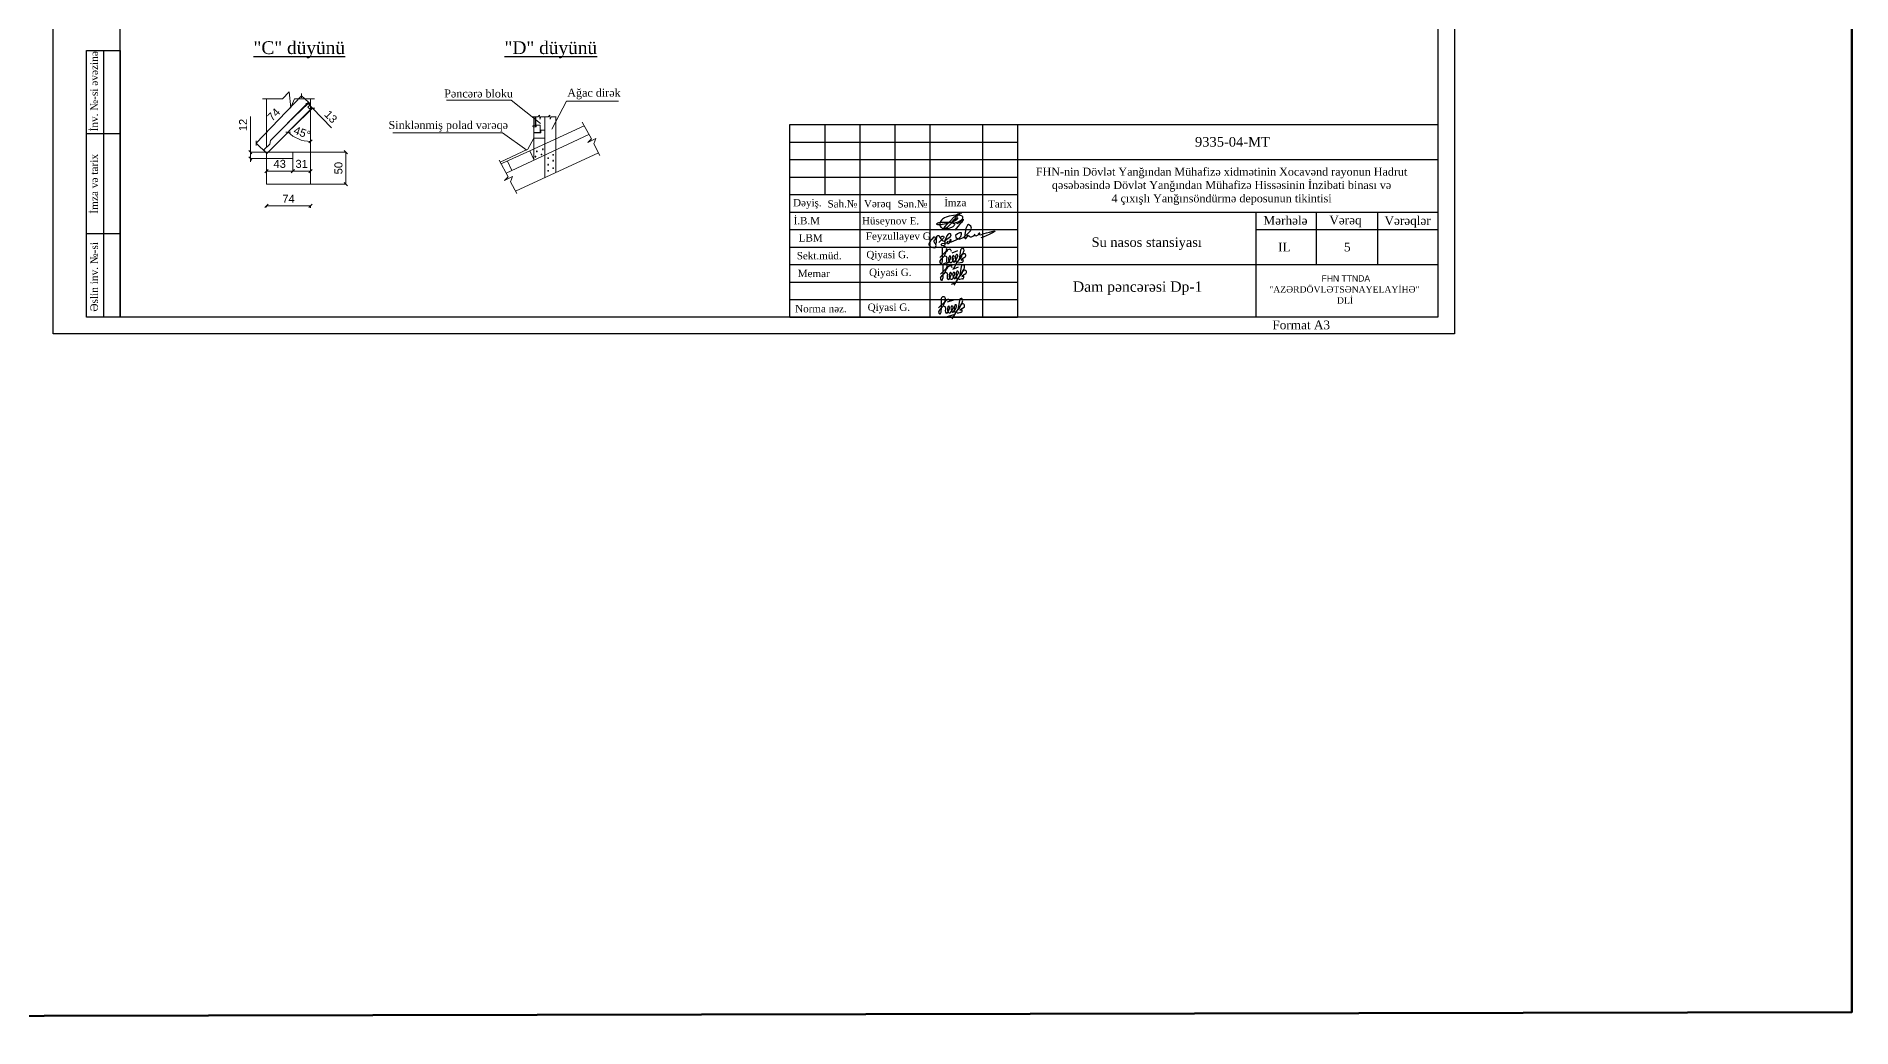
# Model space of a CAD drawing. Header units: millimetres. Extents: x 120281 to 1416367021, y -641565767 to 918373.
# Drawn here: x 624914 to 681637, y 687719 to 718719 of the extents above; entities that cross this region are included whole.
import ezdxf

# ---------------------------------------------------------------- set-up
doc = ezdxf.new("R2010")
doc.units = ezdxf.units.MM
for name, color, linetype, lineweight in [('0_Ном._пера__1', 7, 'Continuous', 35), ('oxlar', 150, 'Continuous', 20), ('перегородка', 130, 'Continuous', 20), ('размер2', 210, 'Continuous', 15)]:
    doc.layers.add(name, color=color, linetype=linetype, lineweight=lineweight)
doc.styles.get("Standard").update_dxf_attribs({"font": 'arial.ttf'})
doc.styles.add('Times New  Roman', font='times.ttf')
doc.dimstyles.new('OLCU OXU XARICI', dxfattribs={"dimtxt": 250, "dimasz": 100, "dimexe": 1.25, "dimexo": 0.625, "dimgap": 100, "dimtad": 1, "dimtxsty": 'Standard', "dimblk": 'OBLIQUE', "dimcen": 2.5, "dimadec": 0, "dimazin": 0, "dimtfac": 1, "dimtmove": 0, "dimatfit": 3, "dimldrblk": 'OBLIQUE', "dimfxl": 1, "dimlwd": 9, "dimlwe": 9, "dimarcsym": 0})

# ---------------------------------------------------------------- blocks, each defined once
blk = doc.blocks.new('_Oblique')
at = {"color": 0, "linetype": 'ByBlock', "lineweight": -2}
blk.add_line((-0.5, -0.5), (0.5, 0.5), dxfattribs=at)
blk = doc.blocks.new('*D305')
at = {"layer": 'Defpoints', "color": 0, "lineweight": 53, "transparency": 16777216}
for p in [(633203, 716861), (633418, 716656), (632119, 715054)]:
    blk.add_point(p, dxfattribs=at)
at = {"layer": 'oxlar', "color": 0, "lineweight": 9, "transparency": 16777216}
for p, q in [((631784, 715375), (633203, 716861)), ((633417, 716656), (633202, 716862)), ((632119, 715055), (631783, 715375))]:
    blk.add_line(p, q, dxfattribs=at)
at = {"layer": 'oxlar', "color": 0, "lineweight": 9, "transparency": 16777216, "xscale": 100, "yscale": 100, "zscale": 100}
for p, rotation in [((633203, 716861), 46.32763179109931), ((631784, 715375), 226.3276317910993)]:
    blk.add_blockref('_Oblique', p, dxfattribs=dict(at, rotation=rotation))
at = {"layer": 'oxlar', "color": 0, "transparency": 16777216, "insert": (632331, 716273), "char_height": 250, "attachment_point": 5, "rotation": 46.3276}
blk.add_mtext('74', dxfattribs=at)
blk = doc.blocks.new('*D287')
at = {"layer": 'Defpoints', "color": 0, "lineweight": 53, "transparency": 16777216}
for p in [(633452, 715096), (634583, 715096), (633396, 714096)]:
    blk.add_point(p, dxfattribs=at)
at = {"layer": 'oxlar', "color": 0, "lineweight": 9, "transparency": 16777216}
for p, q in [((633453, 715096), (634585, 715096)), ((634583, 714096), (634583, 715096)), ((633397, 714096), (634585, 714096))]:
    blk.add_line(p, q, dxfattribs=at)
at = {"layer": 'oxlar', "color": 0, "lineweight": 9, "transparency": 16777216, "xscale": 100, "yscale": 100, "zscale": 100}
for p, rotation in [((634583, 715096), 90), ((634583, 714096), 270)]:
    blk.add_blockref('_Oblique', p, dxfattribs=dict(at, rotation=rotation))
at = {"layer": 'oxlar', "color": 0, "transparency": 16777216, "insert": (634356, 714596), "char_height": 250, "attachment_point": 5, "rotation": 90}
blk.add_mtext('50', dxfattribs=at)
blk = doc.blocks.new('*D288')
at = {"layer": 'Defpoints', "color": 0, "lineweight": 53, "transparency": 16777216}
for p in [(632108, 713371), (633483, 713415), (633483, 713360)]:
    blk.add_point(p, dxfattribs=at)
at = {"layer": 'oxlar', "color": 0, "lineweight": 9, "transparency": 16777216}
for p, q in [((632108, 713372), (632108, 713416)), ((632108, 713415), (633483, 713415)), ((633483, 713360), (633483, 713416))]:
    blk.add_line(p, q, dxfattribs=at)
at = {"layer": 'oxlar', "color": 0, "lineweight": 9, "transparency": 16777216, "xscale": 100, "yscale": 100, "zscale": 100, "rotation": 180}
blk.add_blockref('_Oblique', (632108, 713415), dxfattribs=at)
at = {"layer": 'oxlar', "color": 0, "lineweight": 9, "transparency": 16777216, "xscale": 100, "yscale": 100, "zscale": 100}
blk.add_blockref('_Oblique', (633483, 713415), dxfattribs=at)
at = {"layer": 'oxlar', "color": 0, "transparency": 16777216, "insert": (632796, 713640), "char_height": 250, "attachment_point": 5}
blk.add_mtext('74', dxfattribs=at)
blk = doc.blocks.new('*D289')
at = {"layer": 'Defpoints', "color": 0, "lineweight": 53, "transparency": 16777216}
for p in [(632929, 715017), (632108, 714438), (632929, 714501)]:
    blk.add_point(p, dxfattribs=at)
at = {"layer": 'oxlar', "color": 0, "lineweight": 9, "transparency": 16777216}
for p, q in [((632929, 715016), (632929, 714500)), ((632108, 714439), (632108, 714502)), ((632108, 714501), (632929, 714501))]:
    blk.add_line(p, q, dxfattribs=at)
at = {"layer": 'oxlar', "color": 0, "lineweight": 9, "transparency": 16777216, "xscale": 100, "yscale": 100, "zscale": 100, "rotation": 180}
blk.add_blockref('_Oblique', (632108, 714501), dxfattribs=at)
at = {"layer": 'oxlar', "color": 0, "lineweight": 9, "transparency": 16777216, "xscale": 100, "yscale": 100, "zscale": 100}
blk.add_blockref('_Oblique', (632929, 714501), dxfattribs=at)
at = {"layer": 'oxlar', "color": 0, "transparency": 16777216, "insert": (632519, 714729), "char_height": 250, "attachment_point": 5}
blk.add_mtext('43', dxfattribs=at)
blk = doc.blocks.new('*D290')
at = {"layer": 'Defpoints', "color": 0, "lineweight": 53, "transparency": 16777216}
for p in [(632929, 715017), (633483, 714550), (633483, 714501)]:
    blk.add_point(p, dxfattribs=at)
at = {"layer": 'oxlar', "color": 0, "lineweight": 9, "transparency": 16777216}
for p, q in [((632929, 715016), (632929, 714500)), ((632929, 714501), (633483, 714501)), ((633483, 714549), (633483, 714500))]:
    blk.add_line(p, q, dxfattribs=at)
at = {"layer": 'oxlar', "color": 0, "lineweight": 9, "transparency": 16777216, "xscale": 100, "yscale": 100, "zscale": 100, "rotation": 180}
blk.add_blockref('_Oblique', (632929, 714501), dxfattribs=at)
at = {"layer": 'oxlar', "color": 0, "lineweight": 9, "transparency": 16777216, "xscale": 100, "yscale": 100, "zscale": 100}
blk.add_blockref('_Oblique', (633483, 714501), dxfattribs=at)
at = {"layer": 'oxlar', "color": 0, "transparency": 16777216, "insert": (633206, 714729), "char_height": 250, "attachment_point": 5}
blk.add_mtext('31', dxfattribs=at)
blk = doc.blocks.new('*D291')
at = {"layer": 'Defpoints', "color": 0, "lineweight": 53, "transparency": 16777216}
for p in [(633547, 716468), (632765, 715998), (632907, 715851)]:
    blk.add_point(p, dxfattribs=at)
at = {"layer": 'oxlar', "color": 0, "lineweight": 9, "transparency": 16777216}
for p, q in [((632765, 715999), (633405, 716616)), ((632907, 715851), (633547, 716469)), ((633404, 716615), (633547, 716468)), ((633547, 716468), (634139, 715854))]:
    blk.add_line(p, q, dxfattribs=at)
at = {"layer": 'oxlar', "color": 0, "lineweight": 9, "transparency": 16777216, "xscale": 100, "yscale": 100, "zscale": 100}
for p, rotation in [((633404, 716615), 133.9831385739906), ((633547, 716468), 313.9831385739906)]:
    blk.add_blockref('_Oblique', p, dxfattribs=dict(at, rotation=rotation))
at = {"layer": 'oxlar', "color": 0, "transparency": 16777216, "insert": (634117, 716204), "char_height": 250, "attachment_point": 5, "rotation": 313.9831}
blk.add_mtext('13', dxfattribs=at)
blk = doc.blocks.new('*D292')
at = {"layer": 'Defpoints', "color": 0, "lineweight": 53, "transparency": 16777216}
for p in [(631602, 715096), (632677, 714897), (632970, 715096)]:
    blk.add_point(p, dxfattribs=at)
at = {"layer": 'oxlar', "color": 0, "lineweight": 9, "transparency": 16777216}
for p, q in [((631602, 715096), (631602, 716211)), ((632969, 715096), (631600, 715096)), ((632677, 714897), (631600, 714897)), ((631602, 714897), (631602, 715096)), ((631602, 714897), (631602, 714797))]:
    blk.add_line(p, q, dxfattribs=at)
at = {"layer": 'oxlar', "color": 0, "lineweight": 9, "transparency": 16777216, "xscale": 100, "yscale": 100, "zscale": 100}
for p, rotation in [((631602, 715096), 270), ((631602, 714897), 90)]:
    blk.add_blockref('_Oblique', p, dxfattribs=dict(at, rotation=rotation))
at = {"layer": 'oxlar', "color": 0, "transparency": 16777216, "insert": (631376, 715945), "char_height": 250, "attachment_point": 5, "rotation": 90}
blk.add_mtext('12', dxfattribs=at)
blk = doc.blocks.new('*D299')
at = {"layer": 'Defpoints', "color": 0, "lineweight": 53, "transparency": 16777216}
for p in [(633483, 716429), (632988, 715566), (632119, 715054), (633483, 715093)]:
    blk.add_point(p, dxfattribs=at)
at = {"layer": 'oxlar', "color": 0, "lineweight": 9, "transparency": 16777216}
for p, q in [((632120, 715055), (632783, 715723)), ((633483, 715094), (633483, 715435))]:
    blk.add_line(p, q, dxfattribs=at)
blk.add_arc((633483, 716429), 996, 225.2218, 270, dxfattribs=at)
at = {"layer": 'oxlar', "color": 0, "lineweight": 9, "transparency": 16777216, "xscale": 100, "yscale": 100, "zscale": 100}
for p, rotation in [((632782, 715722), 135.2217863401743), ((633483, 715433), 359.9999999999993)]:
    blk.add_blockref('_Oblique', p, dxfattribs=dict(at, rotation=rotation))
at = {"layer": 'oxlar', "color": 0, "transparency": 16777216, "insert": (633221, 715707), "char_height": 250, "attachment_point": 5, "rotation": 340.018}
blk.add_mtext('45°', dxfattribs=at)

msp = doc.modelspace()

# ---------------------------------------------------------------- linework, layer by layer
at = {"color": 244, "lineweight": 53, "true_color": 0x991b1e}
msp.add_lwpolyline([(440324.24024, 757119.90004), (681637.27816, 757603.30928), (681637.27816, 688202.32989), (440324.24024, 687718.92066)], close=True, dxfattribs=at)
at = {"layer": 'oxlar'}
for p, q in [((632604.97282, 716759.04457), (632814.60208, 716977.38582)), ((632814.60208, 716977.38582), (632862.8405, 716485.35393)), ((631984.92344, 716759.04457), (632604.97282, 716759.04457)), ((632108.32542, 715243.05658), (632108.32542, 716759.04457)), ((633484.01725, 716429.703), (632119.33469, 715054.41423)), ((633419.25009, 716654.09769), (632231.12431, 715456.73788)), ((632859.01403, 716476.53885), (632981.64481, 716759.04457)), ((632981.64481, 716759.04457), (633604.40357, 716759.04457)), ((633481.8711, 716588.15914), (633399.72121, 716505.05154)), ((633402.12194, 716506.13705), (633483.32542, 716425.55981)), ((633417.80864, 716655.61551), (633483.32542, 716586.62777)), ((633483.32542, 716759.04457), (633483.32542, 715093.07707)), ((639756.31742, 716717.2176), (637729.00854, 716717.2176)), ((640668.79646, 715989.17582), (639756.31742, 716717.2176)), ((641021.17251, 715818.95675), (641476.19863, 716689.68574)), ((641476.19863, 716689.68574), (643105.05562, 716689.68574)), ((642032.78073, 715924.07597), (640334.99051, 715134.50224)), ((640433.87758, 716198.3698), (640588.88992, 716198.3698)), ((640488.12444, 715940.42091), (640445.87346, 715922.41585)), ((640531.345, 715885.65254), (640448.24202, 715885.65254)), ((640464.72807, 715930.45066), (640464.72807, 716198.3698)), ((640464.72807, 715930.45066), (640464.72807, 716198.3698)), ((640464.72807, 714848.18893), (640464.72807, 715885.65254)), ((640464.72807, 715532.67538), (640464.72807, 715885.65254)), ((640499.15697, 715940.42091), (640488.12444, 715940.42091)), ((640499.15697, 715940.42091), (640499.15697, 715885.65254)), ((640505.69678, 716198.3698), (640505.69678, 715894.02924)), ((640505.69678, 716170.9524), (640522.12065, 716179.75839)), ((640505.69678, 716162.21651), (640522.12065, 716171.02251)), ((640505.69678, 716123.95751), (640522.12065, 716132.7635)), ((640505.69678, 716115.22162), (640522.12065, 716124.02762)), ((640505.69678, 716076.96262), (640522.12065, 716085.76861)), ((640505.69678, 716068.22673), (640522.12065, 716077.03272)), ((640505.69678, 716023.19172), (640522.12065, 716031.99772)), ((640505.69678, 716014.45584), (640522.12065, 716023.26183)), ((640505.69678, 715969.42083), (640522.12065, 715978.22682)), ((640505.69678, 715960.68495), (640522.12065, 715969.49094)), ((640505.69678, 715915.64994), (640522.12065, 715924.45593)), ((640505.69678, 715906.91405), (640522.12065, 715915.72005)), ((640522.12065, 715894.02924), (640505.69678, 715894.02924)), ((640522.12065, 716198.3698), (640522.12065, 715894.02924)), ((640531.345, 715938.5181), (640531.345, 715885.65254)), ((640659.6645, 715938.5181), (640531.345, 715938.5181)), ((640588.88992, 716198.3698), (640641.29724, 716252.95511)), ((640641.29724, 716252.95511), (640653.35684, 716129.94714)), ((640652.40022, 716127.74337), (640683.05792, 716198.3698)), ((640659.6645, 715711.29701), (640659.6645, 715938.5181)), ((640683.05792, 716198.3698), (640838.74761, 716198.3698)), ((640754.55748, 716198.3698), (640909.56983, 716198.3698)), ((640808.07377, 716198.3698), (640808.07377, 714301.36641)), ((640808.07377, 714301.36641), (640808.07377, 715885.65254)), ((640808.47807, 716198.3698), (640808.47807, 715532.67538)), ((640909.56983, 716198.3698), (640961.97714, 716252.95511)), ((640961.97714, 716252.95511), (640974.03675, 716129.94714)), ((640973.08013, 716127.74337), (641003.73782, 716198.3698)), ((641003.73782, 716198.3698), (641159.42751, 716198.3698)), ((641151.41947, 716198.3698), (641151.41947, 714461.04264)), ((641972.93215, 716034.64378), (642256.74131, 715510.31793)), ((632214.24692, 715343.15684), (632017.76411, 715157.47233)), ((632231.12431, 715456.73788), (632214.24692, 715343.15684)), ((639484.48078, 715705.06973), (636052.95644, 715705.06973)), ((640238.64371, 715154.68301), (639484.48078, 715705.06973)), ((642182.68178, 715647.13989), (639592.88794, 714442.73126)), ((640464.72807, 715536.98936), (640272.3193, 715190.00571)), ((640464.72807, 715711.29701), (640660.18335, 715711.29701)), ((640673.93302, 715698.4131), (640464.72807, 715698.4131)), ((640464.72807, 715532.67538), (640808.47807, 715532.67538)), ((640475.38911, 715284.44528), (640464.72807, 715279.48726)), ((640673.93302, 715698.4131), (640673.93302, 715782.67538)), ((640673.93302, 715782.67538), (640808.47807, 715782.67538)), ((642147.46456, 715394.7968), (642394.1178, 715519.68451)), ((642256.74131, 715510.31793), (642147.46456, 715394.7968)), ((642394.1178, 715519.68451), (642334.79613, 715357.33049)), ((642334.79613, 715357.33049), (642525.24989, 714988.91174)), ((632019.73058, 715155.52129), (632109.47248, 715062.88875)), ((632108.32542, 714897.3003), (632108.32542, 715064.07275)), ((632108.32542, 714096.26686), (632108.32542, 714897.3003)), ((632929.03307, 714897.3003), (632108.32542, 714897.3003)), ((632929.03307, 714897.3003), (632929.03307, 715096.26686)), ((632929.03307, 715096.26686), (633483.32542, 715096.26686)), ((633483.32542, 715096.26686), (633483.32542, 714096.26686)), ((639373.79925, 714847.48867), (639657.60841, 714323.16283)), ((640272.3193, 715190.00571), (639406.38207, 714787.29324)), ((639483.79321, 714748.59545), (639438.91197, 714727.19558)), ((640338.51293, 715134.7388), (639483.79321, 714748.59545)), ((639769.43561, 714524.83646), (639637.06336, 714817.8395)), ((642478.97164, 715078.4336), (639888.83931, 713873.86755)), ((640467.40694, 714849.43477), (640338.51293, 715134.7388)), ((640492.37597, 714957.47874), (640537.43933, 714957.47874)), ((640514.69751, 714979.51455), (640514.69751, 714934.16093)), ((640534.16026, 715120.63688), (640579.22362, 715120.63688)), ((640556.4818, 715142.67269), (640556.4818, 715097.31907)), ((640674.88216, 715022.31003), (640719.94551, 715022.31003)), ((640697.20369, 715044.34584), (640697.20369, 714998.99222)), ((640716.66644, 715185.46816), (640761.7298, 715185.46816)), ((640738.98798, 715207.50397), (640738.98798, 715162.15035)), ((640886.21276, 714908.60017), (640931.27611, 714908.60017)), ((640908.32513, 714725.85536), (640908.32513, 714680.50174)), ((640908.5343, 714930.63598), (640908.5343, 714885.28237)), ((641039.63289, 714829.93447), (641084.69625, 714829.93447)), ((641042.11226, 715014.20046), (641087.17562, 715014.20046)), ((641061.95443, 714851.97028), (641061.95443, 714806.61666)), ((641064.4338, 715036.23627), (641064.4338, 714990.88265)), ((639548.33167, 714207.64169), (639794.9849, 714332.52941)), ((639657.60841, 714323.16283), (639548.33167, 714207.64169)), ((639794.9849, 714332.52941), (639735.66323, 714170.17538)), ((639735.66323, 714170.17538), (639926.11699, 713801.75663)), ((640882.19343, 714509.61138), (640927.25679, 714509.61138)), ((640886.00359, 714703.81954), (640931.06695, 714703.81954)), ((640904.51497, 714531.64719), (640904.51497, 714486.29357)), ((641039.63289, 714594.04349), (641084.69625, 714594.04349)), ((641061.95443, 714616.0793), (641061.95443, 714570.72568)), ((632108.32542, 714096.26686), (633483.32542, 714096.26686))]:
    msp.add_line(p, q, dxfattribs=at)
msp.add_open_spline([(640445.87346, 715922.41585), (640445.87346, 715922.41585), (640438.33024, 715921.08243), (640434.6022, 715915.40129), (640432.07095, 715911.54392), (640431.93605, 715906.71589), (640432.50115, 715902.09465), (640433.04038, 715897.68502), (640434.25721, 715893.27746), (640437.4036, 715890.18871), (640442.66966, 715885.01911), (640451.06041, 715885.65254), (640451.06041, 715885.65254)], degree=3, knots=[0, 0, 0, 0, 1, 1, 1, 2, 2, 2, 3, 3, 3, 4, 4, 4, 4], dxfattribs=at)
at = {"layer": 'размер2', "color": 0, "lineweight": 30}
for p, q in [((627009.05057, 718277.92851), (627009.05403, 709938.08652)), ((627530.29454, 715671.72626), (626487.81153, 715671.72953)), ((627530.29454, 712544.28551), (626487.81391, 712544.28878)), ((653145.82236, 711796.95688), (653335.92495, 711987.05948)), ((653219.85507, 712062.76916), (653219.85507, 711898.80585)), ((653219.85507, 711898.80585), (653219.85507, 711742.41007)), ((653277.87286, 711840.78806), (653338.41316, 711964.39117)), ((653489.76391, 712032.49901), (653497.33145, 712004.75137)), ((653527.6016, 711949.2561), (653709.2225, 712024.93147)), ((653739.49265, 711719.70746), (653845.68948, 711895.3977)), ((653792.46541, 712027.45399), (653745.15938, 711736.70765)), ((653822.73556, 711828.1755), (653858.05074, 711931.59851)), ((653845.68948, 711895.3977), (653875.70832, 711913.94092)), ((653149.22472, 711681.86977), (653197.15246, 711760.06766)), ((653165.70394, 711280.35492), (653355.80654, 711470.45752)), ((653197.15246, 711760.06766), (653277.87286, 711840.78806)), ((653217.03405, 711243.4657), (653297.75445, 711324.1861)), ((653219.85507, 711782.77027), (653277.87286, 711840.78806)), ((653239.73666, 711546.1672), (653239.73666, 711382.20389)), ((653239.73666, 711382.20389), (653239.73666, 711225.80811)), ((653239.73666, 711266.16831), (653297.75445, 711324.1861)), ((653297.75445, 711324.1861), (653358.29475, 711447.78921)), ((653356.07075, 711752.50012), (653353.54824, 711707.0949)), ((653353.54824, 711707.0949), (653356.07075, 711661.68967)), ((653363.63829, 711797.90535), (653356.07075, 711752.50012)), ((653356.07075, 711661.68967), (653381.29587, 711633.94204)), ((653381.29587, 711633.94204), (653419.13356, 711644.03209)), ((653388.86341, 711517.90646), (653620.93456, 711593.58184)), ((653419.13356, 711644.03209), (653451.92622, 711697.00485)), ((653421.65607, 711785.29279), (653421.65607, 711722.22997)), ((653421.65607, 711722.22997), (653436.98137, 711672.86316)), ((653451.92622, 711697.00485), (653482.19637, 711775.20274)), ((653509.64549, 711515.89705), (653517.21303, 711488.14941)), ((653530.12411, 711661.68967), (653565.43929, 711724.75249)), ((653535.16914, 711752.50012), (653551.07233, 711699.09721)), ((653562.91677, 711863.49067), (653537.69165, 711838.26555)), ((653547.48318, 711432.65414), (653729.10408, 711508.32951)), ((653551.07233, 711699.09721), (653575.52934, 711664.21219)), ((653582.79836, 711346.88871), (653557.57323, 711321.66359)), ((653565.43929, 711724.75249), (653595.70944, 711795.38284)), ((653570.48431, 711452.32114), (653656.24974, 711588.53681)), ((653603.27697, 711664.21219), (653638.59215, 711709.61741)), ((653638.59215, 711709.61741), (653678.95235, 711775.20274)), ((653656.24974, 711588.53681), (653739.49265, 711719.70746)), ((653678.95235, 711775.20274), (653706.69999, 711838.26555)), ((653693.77643, 711652.14247), (653739.49265, 711719.70746)), ((653698.83393, 711258.60078), (653726.58157, 711321.66359)), ((653754.62772, 711626.3745), (653724.35757, 711628.89701)), ((653739.49265, 711719.70746), (653787.42039, 711775.20274)), ((653830.3031, 711646.5546), (653754.62772, 711626.3745)), ((653759.37423, 711203.1055), (653865.57107, 711378.79574)), ((653812.34699, 711510.85203), (653765.04096, 711220.10569)), ((653787.42039, 711775.20274), (653822.73556, 711828.1755)), ((653807.30197, 711258.60078), (653842.61714, 711311.57354)), ((653837.87064, 711744.93259), (653810.123, 711722.22997)), ((653810.123, 711722.22997), (653873.18581, 711734.84254)), ((653938.77114, 711810.51791), (653837.87064, 711744.93259)), ((653842.61714, 711311.57354), (653877.93232, 711414.99655)), ((653865.57107, 711378.79574), (653895.58991, 711397.33896)), ((653169.10631, 711165.26781), (653217.03405, 711243.4657)), ((653375.95233, 711235.89816), (653373.42982, 711190.49294)), ((653373.42982, 711190.49294), (653375.95233, 711145.08771)), ((653383.51987, 711281.30339), (653375.95233, 711235.89816)), ((653375.95233, 711145.08771), (653401.17746, 711117.34008)), ((653401.17746, 711117.34008), (653439.01515, 711127.43013)), ((653439.01515, 711127.43013), (653471.80781, 711180.40289)), ((653441.53766, 711268.69083), (653441.53766, 711205.62801)), ((653441.53766, 711205.62801), (653456.86295, 711156.2612)), ((653471.80781, 711180.40289), (653502.07796, 711258.60078)), ((653512.69061, 710965.72523), (653694.31151, 711041.4006)), ((653550.00569, 711145.08771), (653585.32087, 711208.15053)), ((653555.05072, 711235.89816), (653570.95392, 711182.49525)), ((653570.95392, 711182.49525), (653595.41092, 711147.61023)), ((653585.32087, 711208.15053), (653615.59102, 711278.78088)), ((653590.36589, 710935.71918), (653676.13132, 711071.93485)), ((653623.15856, 711147.61023), (653658.47373, 711193.01545)), ((653658.47373, 711193.01545), (653698.83393, 711258.60078)), ((653676.13132, 711071.93485), (653759.37423, 711203.1055)), ((653713.65802, 711135.54051), (653759.37423, 711203.1055)), ((653774.50931, 711109.77254), (653744.23916, 711112.29505)), ((653759.37423, 711203.1055), (653807.30197, 711258.60078)), ((653850.18468, 711129.95264), (653774.50931, 711109.77254)), ((653857.75222, 711228.33063), (653830.00458, 711205.62801)), ((653830.00458, 711205.62801), (653893.06739, 711218.24058)), ((653958.65272, 711293.91595), (653857.75222, 711228.33063)), ((653108.33079, 710228.06378), (653298.43339, 710418.16638)), ((653111.73316, 710112.97667), (653159.6609, 710191.17456)), ((653159.6609, 710191.17456), (653240.3813, 710271.89496)), ((653182.36351, 710493.87606), (653182.36351, 710329.91275)), ((653182.36351, 710329.91275), (653182.36351, 710173.51697)), ((653182.36351, 710213.87717), (653240.3813, 710271.89496)), ((653240.3813, 710271.89496), (653300.9216, 710395.49807)), ((653318.57918, 710183.60702), (653316.05667, 710138.2018)), ((653326.14672, 710229.01225), (653318.57918, 710183.60702)), ((653384.16451, 710216.39968), (653384.16451, 710153.33687)), ((653386.16441, 710415.94227), (653618.23556, 710491.61764)), ((653414.43466, 710128.11175), (653444.70481, 710206.30963)), ((653452.27235, 710463.60591), (653459.83988, 710435.85827)), ((653497.67757, 710183.60702), (653513.58077, 710130.20411)), ((653525.42521, 710294.59757), (653500.20008, 710269.37245)), ((653527.94772, 710155.85938), (653558.21787, 710226.48973)), ((653601.10058, 710140.72431), (653641.46078, 710206.30963)), ((653641.46078, 710206.30963), (653669.20842, 710269.37245)), ((653702.00108, 710150.81436), (653808.19792, 710326.5046)), ((653702.00108, 710150.81436), (653749.92882, 710206.30963)), ((653754.97384, 710458.56088), (653707.66781, 710167.81455)), ((653749.92882, 710206.30963), (653785.24399, 710259.2824)), ((653800.37907, 710176.03948), (653772.63143, 710153.33687)), ((653785.24399, 710259.2824), (653820.55917, 710362.70541)), ((653901.27957, 710241.62481), (653800.37907, 710176.03948)), ((653808.19792, 710326.5046), (653838.21676, 710345.04782)), ((653316.05667, 710138.2018), (653318.57918, 710092.79657)), ((653318.57918, 710092.79657), (653343.80431, 710065.04893)), ((653343.80431, 710065.04893), (653381.642, 710075.13898)), ((653351.37185, 709949.01336), (653583.443, 710024.68873)), ((653381.642, 710075.13898), (653414.43466, 710128.11175)), ((653384.16451, 710153.33687), (653399.48981, 710103.97006)), ((653492.63255, 710092.79657), (653527.94772, 710155.85938)), ((653513.58077, 710130.20411), (653538.03777, 710095.31908)), ((653532.99275, 709883.42803), (653618.75817, 710019.64371)), ((653565.78541, 710095.31908), (653601.10058, 710140.72431)), ((653618.75817, 710019.64371), (653702.00108, 710150.81436)), ((653656.28487, 710083.24937), (653702.00108, 710150.81436)), ((653717.13616, 710057.4814), (653686.86601, 710060.00391)), ((653792.81153, 710077.6615), (653717.13616, 710057.4814)), ((653772.63143, 710153.33687), (653835.69424, 710165.94943))]:
    msp.add_line(p, q, dxfattribs=at)
for points in [[(625445.2643, 740378.50796), (669229.43475, 740378.50796), (669229.43475, 709416.84458), (625445.2643, 709416.84458), (625445.2643, 740378.50796)], [(649552.62119, 715958.40778), (649552.62119, 713769.19939)], [(650647.22538, 715958.40778), (650647.22538, 709938.0847)], [(651741.82958, 715958.40778), (651741.82958, 713769.19939)], [(652836.43378, 715958.40778), (652836.43378, 709938.0847)], [(654478.34007, 715958.40778), (654478.34007, 709938.0847)], [(655572.94427, 715958.40778), (655572.94427, 709938.0847)], [(648458.01699, 715411.10568), (655572.94427, 715411.10568)], [(648458.01699, 714863.80358), (655572.94427, 714863.80358)], [(655572.94427, 714863.80358), (668708.19462, 714863.80358)], [(648458.01699, 714316.50149), (655572.94427, 714316.50149)], [(648458.01699, 713769.19939), (655572.94427, 713769.19939)], [(648458.01699, 713221.89729), (655572.94427, 713221.89729)], [(648458.01699, 713221.89729), (668708.19462, 713221.89729)], [(649552.62119, 713224.15775), (649552.62119, 713221.89729)], [(649552.62119, 713224.15775), (649552.62119, 713221.89729)], [(649552.62119, 713224.15775), (649552.62119, 713221.89729)], [(649552.62119, 713224.15775), (649552.62119, 713221.89729)], [(651741.82958, 713224.15775), (651741.82958, 713221.89729)], [(651741.82958, 713224.15775), (651741.82958, 713221.89729)], [(651741.82958, 713224.15775), (651741.82958, 713221.89729)], [(651741.82958, 713224.15775), (651741.82958, 713221.89729)], [(653664.78902, 712887.91726), (653675.88019, 712873.21015), (653692.17253, 712869.92318), (653737.6045, 712887.14669), (653778.83164, 712912.62465), (653815.47093, 712946.98523), (653843.6076, 712985.6431), (653860.07214, 713029.06768), (653863.14371, 713050.23922), (653859.1198, 713071.79768), (653846.30279, 713090.32936), (653821.10117, 713106.61725), (653804.9715, 713113.39392), (653771.36933, 713118.39383), (653700.94322, 713122.99616), (653648.61661, 713121.42932), (653571.47762, 713114.57297), (653439.64879, 713091.00587), (653339.49669, 713059.94903), (653295.62208, 713039.1459), (653262.57348, 713019.3398), (653231.19635, 712998.1184), (653198.80506, 712967.06329), (653170.67544, 712930.44324), (653151.05592, 712894.95826), (653145.57839, 712874.78897), (653143.10064, 712852.62585), (653145.91119, 712810.21157), (653157.38911, 712782.76831), (653171.8971, 712755.40974), (653193.78813, 712736.52793), (653221.4368, 712718.97542), (653261.76305, 712701.52089), (653285.38781, 712695.59253), (653314.73535, 712696.51117), (653347.86528, 712698.17578), (653393.68649, 712705.17888), (653441.75639, 712718.03653), (653490.4865, 712736.98214), (653520.09298, 712750.89625), (653563.89995, 712775.64), (653593.17818, 712799.78105), (653608.20197, 712819.33392), (653614.5335, 712829.73701), (653616.80419, 712836.35559), (653615.7174, 712841.98173), (653606.70686, 712853.89069), (653589.97134, 712865.30887), (653564.38421, 712874.7415), (653515.92424, 712883.89151), (653428.88876, 712891.40652), (653343.30026, 712894.23319), (653244.32583, 712893.97996), (653157.51567, 712892.03817), (653115.33121, 712887.85935), (653099.82067, 712884.43999), (653083.46858, 712878.69061), (653069.69466, 712871.83579), (653060.9165, 712865.93792), (653050.75264, 712859.10902), (653046.61641, 712854.87813), (653044.0677, 712850.4574), (653043.91541, 712847.9754), (653046.04708, 712844.75963), (653054.90076, 712839.24236), (653069.20791, 712833.48123), (653085.47078, 712829.8805), (653104.54131, 712828.90656), (653137.11809, 712828.90656), (653193.42421, 712835.85414), (653233.05747, 712842.99617), (653275.99966, 712853.99651), (653369.89409, 712876.04945), (653487.91663, 712909.597), (653638.1068, 712963.55858), (653645.91934, 712969.98142), (653663.18631, 712984.17693), (653692.73264, 713008.46753), (653703.89901, 713026.58503), (653709.94587, 713039.00503), (653710.11352, 713041.15584), (653707.54945, 713040.60671), (653687.09502, 713029.51666), (653666.82359, 713013.6723), (653636.32453, 712984.56812), (653595.41899, 712938.86121), (653546.34737, 712888.3854), (653545.9075, 712884.59894), (653547.9317, 712880.33127), (653556.39781, 712872.81452), (653575.91193, 712868.27816), (653617.64325, 712881.94123), (653716.03921, 712917.31016), (653793.75044, 712957.09525), (653836.05566, 712980.38668), (653870.83674, 712996.90429), (653875.28433, 712997.78177), (653877.36247, 712996.16921), (653877.63801, 712991.88586), (653869.73044, 712981.81396), (653820.04882, 712899.45259), (653765.04486, 712833.38978), (653711.86508, 712766.84621), (653618.43873, 712660.64406)], [(653346.92497, 712732.83096), (653327.14279, 712715.4546), (653303.52259, 712700.08186), (653282.51211, 712691.6665), (653275.90006, 712692.53484), (653270.40801, 712696.31455), (653269.28719, 712705.19064), (653274.71036, 712718.35508), (653283.34328, 712733.9632), (653313.84068, 712772.06496), (653364.08292, 712829.20551), (653414.13387, 712881.33178), (653468.96479, 712937.38778), (653578.82249, 713059.78333), (653633.32102, 713108.11159), (653667.6556, 713135.89083), (653707.82914, 713162.43178), (653735.1919, 713171.00936), (653751.99713, 713169.54725), (653755.76252, 713160.77044), (653753.18227, 713147.52544)], [(653323.90316, 712683.2298), (653344.40323, 712714.26487), (653383.89582, 712754.03799), (653430.77062, 712794.62545), (653508.61008, 712878.73721), (653587.9322, 712976.08483), (653687.54401, 713093.67033), (653761.40645, 713178.7556), (653799.34292, 713207.17259), (653821.91574, 713218.78478), (653830.4719, 713220.50774), (653834.17296, 713218.7286), (653835.34399, 713214.28043), (653833.47831, 713207.44999), (653822.98594, 713194.49131), (653801.924, 713175.6818)], [(663016.2528, 713221.89729), (663016.2528, 709938.0847)], [(664903.35323, 713221.89729), (664903.35323, 711579.99099)], [(666817.83342, 713221.89729), (666817.83342, 711579.99099)], [(648458.01699, 712674.59519), (655572.94427, 712674.59519)], [(663016.2528, 712674.59519), (668708.19462, 712674.59519)], [(648458.01699, 712127.29309), (655572.94427, 712127.29309)], [(648458.01699, 711579.99099), (655572.94427, 711579.99099)], [(655572.94427, 711579.99099), (668708.19462, 711579.99099)], [(663016.2528, 711579.99099), (668708.19462, 711579.99099)], [(648458.01699, 711032.6889), (655572.94427, 711032.6889)], [(648458.01699, 710485.3868), (655572.94427, 710485.3868)], [(648458.01699, 709938.0847), (655572.94427, 709938.0847)]]:
    msp.add_lwpolyline(points, dxfattribs=at)
for points in [[(627530.2248, 739857.26784), (668708.19462, 739857.26784), (668708.19462, 709938.0847), (627530.2248, 709938.0847)], [(626487.80716, 718277.93015), (627530.2248, 718277.93015), (627530.2248, 709938.08489), (626487.80716, 709938.08489)], [(648458.01699, 715958.40778), (668708.19462, 715958.40778), (668708.19462, 709938.0847), (648458.01699, 709938.0847)]]:
    msp.add_lwpolyline(points, close=True, dxfattribs=at)
for points in [[(653017.10221, 712227.00201, 0.2027102337), (653044.52713, 712317.10308, -0.0832167747), (653056.57516, 712468.51669, -0.5409747277), (653119.79735, 712479.3922), (653140.82974, 712427.92944)], [(653151.52789, 712414.46117), (653200.13377, 712456.80864, -1.0345011644), (653263.66648, 712405.79813), (653112.70843, 712270.13186)], [(653140.82974, 712427.92944), (653218.55559, 712330.07771), (653283.84833, 712315.01987), (653474.27779, 712458.47063, 1.2496403785), (653401.46441, 712526.71804, 0.0792582279), (653297.24167, 712307.49097), (653297.24167, 712213.79775), (653287.19662, 712178.66281), (653209.34764, 712165.27805), (653190.09473, 712204.59574), (653221.06687, 712244.74999), (653345.79261, 712255.62508), (653374.07701, 712262.88676), (653401.00563, 712304.8946), (653391.2918, 712311.12153), (653372.64844, 712282.03845), (653387.86967, 712244.50829), (653411.1859, 712244.50829), (653489.7682, 712300.95379), (653499.74667, 712340.84198), (653485.04155, 712361.31089), (653457.97798, 712341.86809), (653451.95503, 712307.25193), (653467.87223, 712285.22596), (653513.40141, 712296.23894), (653729.46481, 712381.68127), (653800.01518, 712461.41902), (653824.37184, 712530.24528), (653819.15723, 712571.55025), (653764.13133, 712571.55025), (653699.22061, 712540.92687), (653635.54677, 712488.25548), (653649.24712, 712427.1699), (653697.72557, 712394.52073), (653756.63422, 712379.45486), (653803.82508, 712392.92926), (653883.95844, 712428.46602), (653981.71102, 712507.62831), (654098.84555, 712633.95105), (654130.02524, 712718.16623), (654111.48594, 712783.85408), (654045.75578, 712830.17244), (654008.67718, 712809.96082), (653961.48633, 712705.53397), (653931.99203, 712510.99692), (653919.37055, 712427.74877), (653937.04821, 712395.6221), (653963.17172, 712395.6221), (653998.56484, 712451.20411), (654029.4841, 712499.76029), (654055.86813, 712467.20502), (654088.73321, 712445.30907), (654133.39602, 712445.30907), (654196.31818, 712477.56293), (654241.71064, 712510.26666), (654235.37682, 712532.42081), (654222.18136, 712514.48652), (654244.87755, 712487.0576), (654284.46402, 712480.72782), (654319.3001, 712501.827), (654394.25048, 712546.13529), (654394.25048, 712565.65203), (654375.24894, 712565.65203), (654344.63545, 712534.00326), (654426.97531, 712511.32163), (654533.99517, 712549.55416), (654606.44932, 712572.69361), (654698.59711, 712595.4511), (654812.55841, 712623.59581), (654870.7122, 712623.59581), (654838.40748, 712601.27276), (654791.10112, 712568.58332), (654688.53495, 712524.00319), (654500.54894, 712439.72535), (654428.56024, 712420.25862)]]:
    msp.add_lwpolyline(points, format="xyb", dxfattribs=at)
msp.add_lwpolyline([(652972.03184, 712319.75476, -0.3006337272), (653008.16339, 712376.49638, 0.2802498133), (653006.48418, 712423.23989, 0.2687793642), (652950.79745, 712433.35826, 0.1221920669), (652800.26876, 712229.26212), (652803.50709, 712193.66278, 0.0999903221), (652921.88028, 712109.88061, 0.2003981025), (653008.33527, 712116.80053, 0.312913754), (653010.95973, 712237.5547, -0.2937938278)], format="xyb", close=True, dxfattribs=at)
for centre, radius, start, end in [((653292.9704, 712067.0138), 73.23843, 34.194780316, 183.322520404), ((653224.5049, 712065.1117), 136.03888, 324.987904268, 18.454224902), ((653500.72994, 711891.62359), 177.88158, 114.14697886, 155.853021138), ((653449.29923, 712015.65314), 43.8312, 22.60247535, 119.130238232), ((653850.79403, 711783.67819), 219.85391, 153.682806812, 198.19180209), ((653676.58196, 711871.65704), 24.74717, 35.972038509, 157.447635114), ((653668.82695, 711855.31826), 41.53506, 335.759871783, 48.017444304), ((653862.53591, 712021.43265), 70.32874, 79.204877164, 175.088496233), ((653760.44964, 712033.16329), 140.85942, 313.85988333, 355.412611437), ((653819.59776, 712031.03344), 81.77203, 353.585205985, 46.671298362), ((653903.67226, 711872.06759), 50.35234, 32.074619036, 123.735866803), ((653889.3195, 711859.22491), 69.41063, 315.434635632, 34.767179445), ((653197.77561, 711657.20107), 54.45854, 153.06487867, 228.706175428), ((653182.94369, 711629.84407), 25.08672, 212.718356067, 320.128975181), ((653137.56152, 711661.74537), 80.4998, 323.411127117, 342.220388169), ((653083.59524, 711696.93627), 143.64752, 335.411259858, 18.455329051), ((653312.85198, 711550.41184), 73.23843, 34.194780316, 183.322520404), ((653306.58387, 711788.91811), 59.28586, 48.354248896, 118.965367601), ((653326.46545, 711272.31615), 59.28586, 48.354248896, 118.965367601), ((653331.24671, 711803.78154), 32.92027, 349.717727088, 63.412375254), ((653244.38649, 711548.50974), 136.03888, 324.987904268, 18.454224902), ((653520.61152, 711375.02163), 177.88158, 114.14697886, 155.853021138), ((653351.12829, 711287.17958), 32.92027, 349.717727088, 63.412375254), ((653535.49796, 711767.08694), 115.28846, 129.596168368, 170.91406904), ((653483.04223, 711690.83892), 49.44422, 201.318764053, 266.093723159), ((653555.37954, 711250.48498), 115.28846, 129.596168368, 170.91406904), ((653469.18081, 711499.05118), 43.8312, 22.60247535, 119.130238232), ((653427.8906, 711804.509), 61.70879, 331.646355483, 56.426131452), ((653492.35092, 711682.96979), 43.35501, 252.998230414, 330.604588558), ((653447.77218, 711287.90704), 61.70879, 331.646355483, 56.426131452), ((653624.50205, 711792.79249), 97.99921, 152.353537357, 204.277094013), ((653644.38363, 711276.19053), 97.99921, 152.353537357, 204.277094013), ((653549.31698, 711814.99418), 50.3673, 337.084908029, 74.334999536), ((653589.40315, 711673.33679), 16.60546, 213.332324679, 326.667675321), ((653569.19857, 711298.39222), 50.3673, 337.084908029, 74.334999536), ((653772.30928, 711713.82787), 130.38578, 179.467332581, 213.686515824), ((653870.67561, 711267.07623), 219.85391, 153.682806812, 198.19180209), ((653666.39367, 711667.13358), 25.75321, 264.258427949, 347.796318818), ((653696.46354, 711355.05508), 24.74717, 35.972038509, 157.447635114), ((653688.70854, 711338.7163), 41.53506, 335.759871783, 48.017444304), ((653882.4175, 711504.83069), 70.32874, 79.204877164, 175.088496233), ((653815.20245, 711710.30862), 65.51797, 283.325394517, 8.844728131), ((653854.73188, 711717.41309), 25.38372, 6.717842674, 43.364629536), ((653780.33123, 711516.56133), 140.85942, 313.85988333, 355.412611437), ((653839.47934, 711514.43148), 81.77203, 353.585205985, 46.671298362), ((653923.55384, 711355.46563), 50.35234, 32.074619036, 123.735866803), ((653909.20109, 711342.62295), 69.41063, 315.434635632, 34.767179445), ((653217.65719, 711140.59911), 54.45854, 153.06487867, 228.706175428), ((653202.82528, 711113.24211), 25.08672, 212.718356067, 320.128975181), ((653157.4431, 711145.14341), 80.4998, 323.411127117, 342.220388169), ((653103.47682, 711180.33431), 143.64752, 335.411259858, 18.455329051), ((653502.92381, 711174.23696), 49.44422, 201.318764053, 266.093723159), ((653512.2325, 711166.36783), 43.35501, 252.998230414, 330.604588558), ((653609.28474, 711156.73483), 16.60546, 213.332324679, 326.667675321), ((653792.19087, 711197.22591), 130.38578, 179.467332581, 213.686515824), ((653686.27525, 711150.53162), 25.75321, 264.258427949, 347.796318818), ((653835.08403, 711193.70666), 65.51797, 283.325394517, 8.844728131), ((653874.61347, 711200.81113), 25.38372, 6.717842674, 43.364629536), ((653046.10367, 710128.04317), 143.64752, 335.411259858, 18.455329051), ((653255.47884, 710498.1207), 73.23843, 34.194780316, 183.322520404), ((653269.09231, 710220.02501), 59.28586, 48.354248896, 118.965367601), ((653187.01334, 710496.2186), 136.03888, 324.987904268, 18.454224902), ((653463.23837, 710322.73049), 177.88158, 114.14697886, 155.853021138), ((653293.75514, 710234.88844), 32.92027, 349.717727088, 63.412375254), ((653498.00639, 710198.19384), 115.28846, 129.596168368, 170.91406904), ((653411.80766, 710446.76003), 43.8312, 22.60247535, 119.130238232), ((653390.39903, 710235.6159), 61.70879, 331.646355483, 56.426131452), ((653587.01048, 710223.89939), 97.99921, 152.353537357, 204.277094013), ((653511.82542, 710246.10107), 50.3673, 337.084908029, 74.334999536), ((653813.30246, 710214.78509), 219.85391, 153.682806812, 198.19180209), ((653639.09039, 710302.76394), 24.74717, 35.972038509, 157.447635114), ((653631.33539, 710286.42515), 41.53506, 335.759871783, 48.017444304), ((653825.04435, 710452.53955), 70.32874, 79.204877164, 175.088496233), ((653722.95808, 710464.27019), 140.85942, 313.85988333, 355.412611437), ((653782.10619, 710462.14034), 81.77203, 353.585205985, 46.671298362), ((653866.18069, 710303.17448), 50.35234, 32.074619036, 123.735866803), ((653851.82794, 710290.33181), 69.41063, 315.434635632, 34.767179445), ((653160.28404, 710088.30797), 54.45854, 153.06487867, 228.706175428), ((653145.45213, 710060.95097), 25.08672, 212.718356067, 320.128975181), ((653100.06995, 710092.85227), 80.4998, 323.411127117, 342.220388169), ((653445.55066, 710121.94582), 49.44422, 201.318764053, 266.093723159), ((653454.85935, 710114.07668), 43.35501, 252.998230414, 330.604588558), ((653551.91159, 710104.44369), 16.60546, 213.332324679, 326.667675321), ((653734.81772, 710144.93476), 130.38578, 179.467332581, 213.686515824), ((653628.9021, 710098.24048), 25.75321, 264.258427949, 347.796318818), ((653777.71088, 710141.41551), 65.51797, 283.325394517, 8.844728131), ((653817.24032, 710148.51999), 25.38372, 6.717842674, 43.364629536)]:
    msp.add_arc(centre, radius, start, end, dxfattribs=at)

# ---------------------------------------------------------------- texts
at = {"color": 3, "char_height": 400, "width": 6714.7950021, "attachment_point": 1}
for s, insert in [('{\\fTimes New Roman|b0|i0|c238|p18;\\L"C" düyünü}', (631700.79569, 718563.46484)), ('{\\fTimes New Roman|b0|i0|c238|p18;\\L"D" düyünü}', (639544.60292, 718563.46484))]:
    msp.add_mtext(s, dxfattribs=dict(at, insert=insert))
at = {"layer": '0_Ном._пера__1', "color": 0, "linetype": 'Continuous', "insert": (661117.578, 715569.00316), "char_height": 300, "attachment_point": 1, "style": 'Times New  Roman'}
msp.add_mtext('9335-04-MT', dxfattribs=at)
at = {"layer": 'oxlar', "char_height": 250, "attachment_point": 1}
for s, insert, width in [('{\\fTimes New Roman|b0|i0|c238|p18;Pəncərə bloku}', (637659.43839, 717055.34259), 3185.4709229), ('{\\fTimes New Roman|b0|i0|c238|p18;Ağac dirək}', (641504.92525, 717079.81795), 3185.4709229), ('{\\fTimes New Roman|b0|i0|c238|p18;Sinklənmiş polad vərəqə}', (635920.40174, 716070.22639), 3828.42477)]:
    msp.add_mtext(s, dxfattribs=dict(at, insert=insert, width=width))
at = {"layer": 'перегородка', "color": 0, "insert": (655949.83118, 714610.7222), "char_height": 250, "width": 11997.9815483, "attachment_point": 1}
msp.add_mtext('\\pxqc;{\\fTimes New Roman|b0|i0|c0|p18;FHN\\fTimes New Roman|b0|i0|c238|p18;-nin Dövlət Yanğından Mühafizə xidmətinin \\fTimes New Roman|b0|i0|c0|p18;Xo\\fTimes New Roman|b0|i0|c238|p18;cavənd rayonun Hadrut qəsəbəsində Dövlət Yanğından Mühafizə Hissəsinin İnzibati binası və \\P4 çıxışlı \\fTimes New Roman|b0|i0|c0|p18;Y\\fTimes New Roman|b0|i0|c238|p18;anğın\\fTimes New Roman|b0|i0|c0|p18;s\\fTimes New Roman|b0|i0|c238|p18;öndürmə deposunun tikintisi}', dxfattribs=at)
at = {"layer": 'размер2', "color": 0, "lineweight": 30, "attachment_point": 5, "rotation": 90, "style": 'Times New  Roman'}
for s, insert, char_height in [('{\\fTimes New Roman|b0|i0|c238|p18;İnv. }№-{\\fTimes New Roman|b0|i0|c238|p18;si əvəzinə}', (626725.3936, 716999.1613), 234.558056), ('{\\fTimes New Roman|b0|i0|c238|p18;\\C256;İmza və tarix}', (626725.39479, 714105.6379), 234.558056), ('Ə{\\fTimes New Roman|b0|i0|c238|p18;s}lin{\\fTimes New Roman|b0|i0|c238|p18; inv. }№-{\\fTimes New Roman|b0|i0|c238|p18;si}', (626725.39588, 711198.35894), 234.55805597)]:
    msp.add_mtext(s, dxfattribs=dict(at, insert=insert, char_height=char_height))
at = {"layer": 'размер2', "color": 0, "lineweight": 30, "attachment_point": 5, "style": 'Times New  Roman'}
for s, width, heights, insert, char_height in [('{\\fTimes New Roman|b0|i0|c238|p18;Dəyiş.}', 1800, [0], (649006.92024, 713478.17821), 229.0048073), ('{\\fTimes New Roman|b0|i0|c238|p18;Sah\\fSegoe UI Light|b0|i0|c238|p34;.}№', 1800, [0], (650101.52443, 713478.17821), 229.0048073), ('{\\fTimes New Roman|b0|i0|c238|p18;Vərəq}', 1800, [0], (651196.12863, 713451.93545), 229.0048073), ('{\\fTimes New Roman|b0|i0|c238|p18;İmza}', 1800, [0], (653628.26417, 713518.60793), 229.0048073), ('{\\fTimes New Roman|b0|i0|c238|p18;Tarix }', 1800, [0], (655027.24332, 713478.17821), 229.0048073), ('{\\fTimes New Roman|b0|i0|c238|p18;İ.B.}M', 2100.6361363, [0], (648989.2913, 712951.32656), 229.0048073), ('{\\fTimes New Roman|b0|i0|c238|p18;Hüseynov E.}', 10400.1853414, [0], (651605.9279, 712913.47553), 229.0048073), ('{\\fTimes New Roman|b0|i0|c238|p18;Mərhələ}', 1800, [0], (663945.19315, 712959.23232), 273.6510491), ('{\\fTimes New Roman|b0|i0|c238|p18;Vərəq}', 1800, [0], (665819.38977, 712929.17185), 273.6510491), ('{\\fTimes New Roman|b0|i0|c238|p18;Vərəqlər}', 1800, [0], (667761.33977, 712912.37151), 273.6510491), ('{\\fTimes New Roman|b0|i0|c238|p18;LBM}', 2279.9635565, [0], (649112.51627, 712415.83623), 229.0048073), ('Feyzullayev G{\\fTimes New Roman|b0|i0|c238|p18;.}', 10247.7214908, [0], (651890.22256, 712432.88062), 229.0048073), ('{\\fTimes New Roman|b0|i0|c238|p18;Sekt.müd.}', 1240.202255, [0], (649377.38406, 711857.11604), 229.0048073), ('{\\fTimes New Roman|b0|i0|c238|p18;Qiyasi G}.', 5536.6243382, [0], (651513.31638, 711857.11604), 229.0048073), ('IL', 1800, [0], (663909.94711, 712127.71562), 273.651049), ('5', 1800, [0], (665877.73821, 712127.71562), 273.65105), ('{\\fTimes New Roman|b0|i0|c238|p18;  }{\\fTimes New Roman|b0|i0|c238|p18;Memar}', 1828.3507812, [396.27421], (649118.62362, 711301.33695), 229.0048073), ('Qiyasi G.', 10830.9728585, [0], (651597.56541, 711301.33695), 229.004807), ('\\pxqc;Dam p{\\fTimes New Roman|b0|i0|c238|p18;əncərəsi Dp-1}', 50674.4431677, [0], (659325.98258, 710839.9164), 323.8473954), ('Norma n{\\fTimes New Roman|b0|i0|c238|p18;əz.}', 1828.3507812, [396.27421], (649431.14967, 710200.21784), 229.0048073), ('Qiyasi G.', 10830.9728585, [0], (651553.48151, 710211.01544), 229.004807), ('Format A3', 2621.5811642, [0], (664437.60196, 709691.68443), 273.651049)]:
    msp.add_mtext_dynamic_manual_height_columns(s, width=width, gutter_width=1, heights=heights, dxfattribs=dict(at, insert=insert, char_height=char_height))
at = {"layer": 'размер2', "color": 0, "lineweight": 30, "insert": (652290.73282, 713478.17821), "char_height": 229.0048073, "width": 1924.2230947, "attachment_point": 5, "style": 'Times New  Roman'}
msp.add_mtext('{\\fTimes New Roman|b0|i0|c238|p18;Sən.}№', dxfattribs=at)
at = {"layer": 'размер2', "color": 0, "lineweight": 30, "insert": (657886.75602, 712430.77448), "char_height": 297.5005516, "attachment_point": 1}
msp.add_mtext('{\\fTimes New Roman|b0|i0|c238|p18;Su nasos stansiyası}', dxfattribs=at)
at = {"layer": 'размер2', "color": 0, "lineweight": 30, "insert": (663439.91618, 711249.21287), "char_height": 200, "width": 5066.5513294, "attachment_point": 1, "line_spacing_factor": 1.032836, "style": 'Times New  Roman'}
msp.add_mtext('{\\fAzL Times|b0|i0|c204|p18;                      FHN TTNDA}\\P"AZƏRDÖVLƏT{\\fTimes New Roman|b0|i0|c238|p18;S}Ə{\\fTimes New Roman|b0|i0|c238|p18;NAYE}LAYİHƏ"\\P                            DLİ', dxfattribs=at)

# ---------------------------------------------------------------- dimensions: what is measured, and where the dimension line sits
at = {"layer": 'oxlar'}
for base, p1, p2, angle, text, picture, middle in [((633202.88056, 716860.80703), (632119.33469, 715054.41423), (633417.80864, 716655.61551), 46.327631791, '74', '*D305', (632330.68741, 716273.06231)), ((634583.45817, 715096.26686), (633396.21055, 714096.26686), (633452.37408, 715096.26686), 90, '50', '*D287', (634355.81493, 714596.26686))]:
    dim = msp.add_linear_dim(base=base, p1=p1, p2=p2, angle=angle, text=text, dimstyle='OLCU OXU XARICI', dxfattribs=at)
    dim.commit()
    dim.dimension.update_dxf_attribs({"geometry": picture, "text_midpoint": middle})
dim = msp.add_angular_dim_3p(base=(632987.786, 715565.56821), center=(633483.32542, 716429.0058), p1=(632119.33469, 715054.41423), p2=(633483.32542, 715093.07707), dimstyle='OLCU OXU XARICI', dxfattribs=at)
dim.commit()
dim.dimension.update_dxf_attribs({"geometry": '*D299', "text_midpoint": (633143.12721, 715493.40494), "dimtype": 165})
for base, p1, p2, angle, text, picture, middle in [((633546.50381, 716467.72199), (632764.63695, 715998.10801), (632907.03796, 715850.56058), 313.983138574, '13', '*D291', (633953.58373, 716045.93006)), ((631601.74967, 715096.26686), (632677.23948, 714897.3003), (632970.01198, 715096.26686), 90, '12', '*D292', (631601.74967, 715944.71675))]:
    dim = msp.add_linear_dim(base=base, p1=p1, p2=p2, angle=angle, text=text, dimstyle='OLCU OXU XARICI', dxfattribs=at)
    dim.commit()
    dim.dimension.update_dxf_attribs({"geometry": picture, "text_midpoint": middle, "dimtype": 160})
for base, p1, p2, text, picture, middle in [((632929.03307, 714501.20365), (632108.32542, 714438.46669), (632929.03307, 715017.0409), '43', '*D289', (632518.67925, 714728.93216)), ((633483.32542, 713415.09941), (632108.32542, 713370.93062), (633483.32542, 713359.69791), '74', '*D288', (632795.82542, 713640.09941))]:
    dim = msp.add_linear_dim(base=base, p1=p1, p2=p2, text=text, dimstyle='OLCU OXU XARICI', dxfattribs=at)
    dim.commit()
    dim.dimension.update_dxf_attribs({"geometry": picture, "text_midpoint": middle})
dim = msp.add_linear_dim(base=(633483.32542, 714501.20365), p1=(632929.03307, 715017.0409), p2=(633483.32542, 714549.99907), text='31', dimstyle='OLCU OXU XARICI', dxfattribs=at)
dim.commit()
dim.dimension.update_dxf_attribs({"geometry": '*D290', "text_midpoint": (633206.17925, 714501.20365), "dimtype": 160})

doc.saveas('drawing.dxf')
